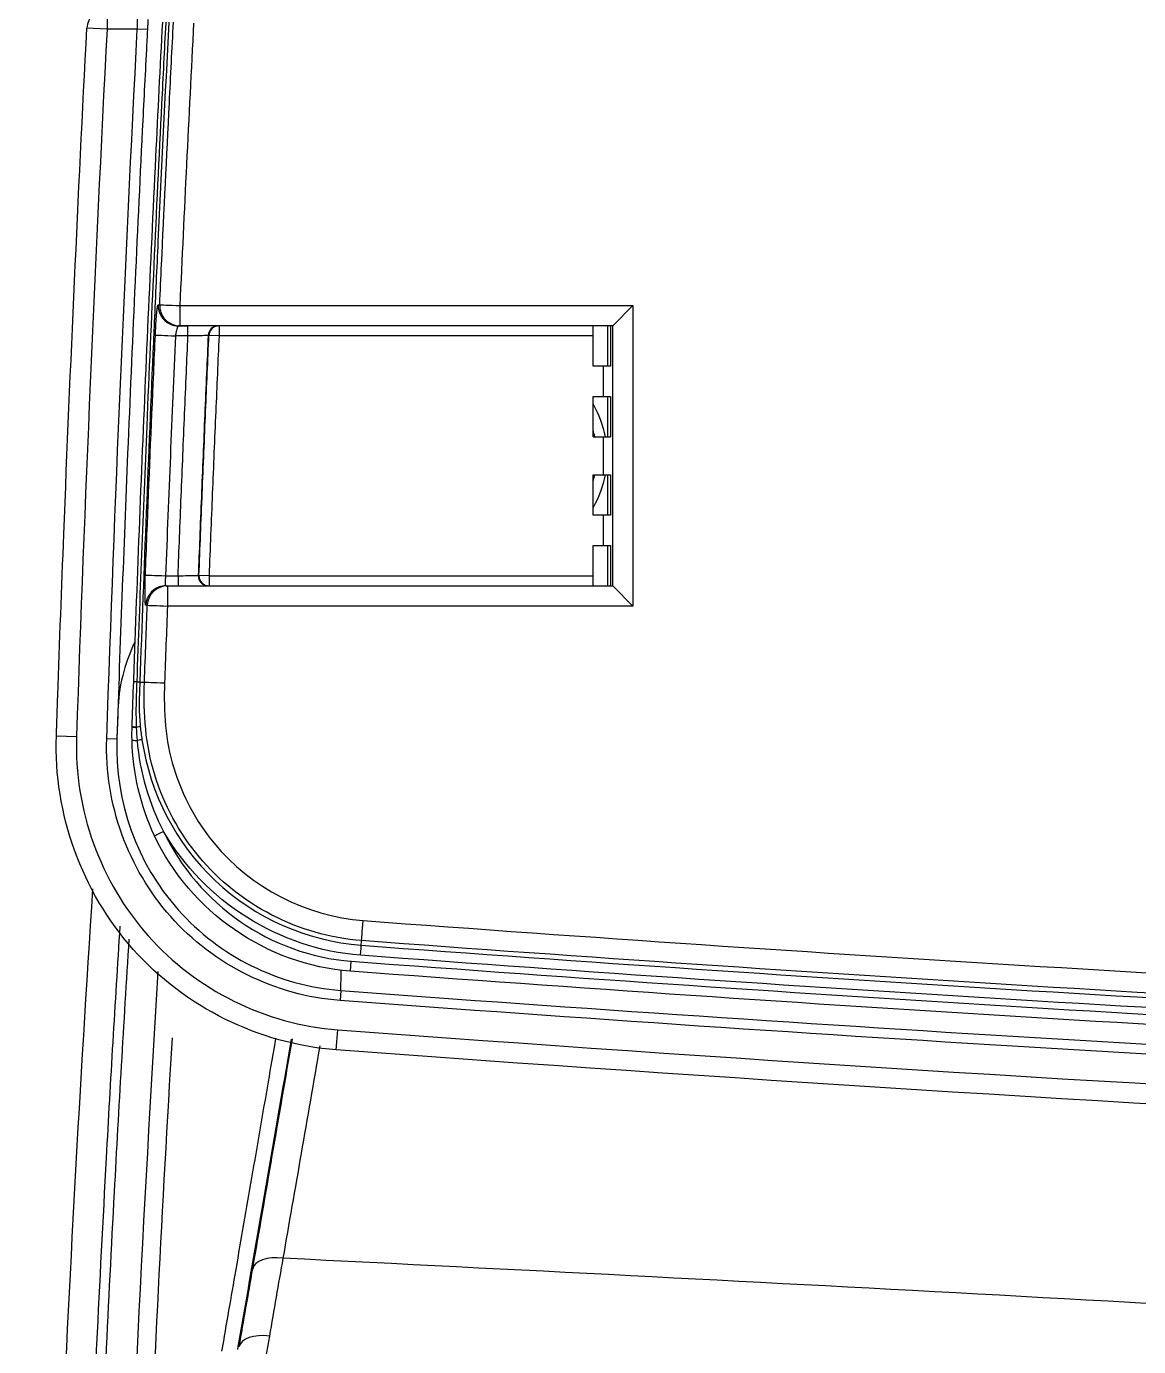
# Model space of a CAD drawing. Header units: millimetres. Extents: x 28 to 2974, y 8 to 3716.
# Drawn here: x 1658.1 to 1713.2, y 1207.4 to 1272.8 of the extents above; entities that cross this region are included whole.
import ezdxf

# ---------------------------------------------------------------- set-up
doc = ezdxf.new("R2010")
doc.units = ezdxf.units.MM
doc.layers.add('1LINE', color=7, linetype='CONTINUOUS')

msp = doc.modelspace()

# ---------------------------------------------------------------- linework, layer by layer
at = {"layer": '1LINE', "linetype": 'Continuous'}
for p, q in [((1662.123, 1273.701), (1662.123, 1272.701)), ((1662.123, 1272.701), (1661.125, 1272.753)), ((1663.625, 1272.701), (1662.123, 1272.701)), ((1664.124, 1272.675), (1663.625, 1272.701)), ((1665.732, 1259.001), (1665.732, 1258.001)), ((1665.732, 1259.001), (1688.184, 1259.001)), ((1687.185, 1258.003), (1688.184, 1259.001)), ((1688.184, 1259.001), (1688.184, 1244.12)), ((1665.657, 1258.001), (1666.135, 1258.001)), ((1687.182, 1258.001), (1665.732, 1258.001)), ((1666.135, 1257.501), (1666.135, 1258.001)), ((1667.672, 1258.001), (1667.672, 1257.501)), ((1686.937, 1256.001), (1686.937, 1258.001)), ((1687.077, 1258.001), (1687.077, 1256.001)), ((1687.185, 1245.119), (1687.185, 1258.003)), ((1666.135, 1257.501), (1665.515, 1257.501)), ((1667.672, 1257.501), (1667.173, 1257.523)), ((1686.211, 1257.501), (1667.672, 1257.501)), ((1686.211, 1256.001), (1686.211, 1257.501)), ((1686.711, 1256.001), (1686.211, 1256.001)), ((1686.711, 1256.001), (1686.711, 1254.501)), ((1687.077, 1256.001), (1686.711, 1256.001)), ((1686.211, 1254.501), (1686.711, 1254.501)), ((1686.211, 1252.501), (1686.211, 1254.501)), ((1686.711, 1254.501), (1687.077, 1254.501)), ((1686.937, 1252.501), (1686.937, 1254.501)), ((1687.077, 1254.501), (1687.077, 1252.501)), ((1686.211, 1252.501), (1686.711, 1252.501)), ((1686.711, 1252.501), (1687.077, 1252.501)), ((1686.711, 1252.501), (1686.711, 1250.62)), ((1686.211, 1250.62), (1686.711, 1250.62)), ((1686.211, 1248.62), (1686.211, 1250.62)), ((1686.711, 1250.62), (1687.077, 1250.62)), ((1686.937, 1248.621), (1686.937, 1250.62)), ((1687.077, 1250.62), (1687.077, 1248.62)), ((1686.711, 1248.62), (1686.211, 1248.62)), ((1686.711, 1248.62), (1686.711, 1247.12)), ((1687.077, 1248.62), (1686.711, 1248.62)), ((1686.211, 1247.12), (1686.711, 1247.12)), ((1686.211, 1245.62), (1686.211, 1247.12)), ((1686.711, 1247.12), (1687.077, 1247.12)), ((1686.937, 1245.12), (1686.937, 1247.121)), ((1687.077, 1247.12), (1687.077, 1245.12)), ((1665.023, 1245.62), (1665.643, 1245.62)), ((1665.643, 1245.62), (1665.643, 1245.12)), ((1667.18, 1245.62), (1666.68, 1245.639)), ((1667.18, 1245.62), (1686.211, 1245.62)), ((1667.18, 1245.62), (1667.18, 1245.12)), ((1665.116, 1245.12), (1687.182, 1245.12)), ((1665.116, 1245.12), (1665.116, 1244.12)), ((1688.184, 1244.12), (1687.185, 1245.119)), ((1688.184, 1244.12), (1665.116, 1244.12)), ((1659.612, 1237.684), (1660.611, 1237.649)), ((1662.608, 1237.527), (1662.108, 1237.544)), ((1674.187, 1226.026), (1674.224, 1226.525)), ((1673.706, 1225.074), (1673.669, 1224.578)), ((1673.485, 1222.13), (1673.56, 1223.127)), ((1668.674, 1207.432), (1668.612, 1207.444))]:
    msp.add_line(p, q, dxfattribs=at)
at = {"layer": '1LINE', "linetype": 'Continuous', "extrusion": (0, 0, -1)}
for start, end in [(150.4069, 169.53191), (190.47377, 209.59878)]:
    msp.add_arc((-1681.711, 1251.561), 5.175, start, end, dxfattribs=at)
at = {"layer": '1LINE', "linetype": 'Continuous'}
for start, end in [(11.61002, 15.74441), (344.26124, 348.39563)]:
    msp.add_arc((1681.711, 1251.561), 4.675, start, end, dxfattribs=at)
for centre, major_axis, ratio, start_param, end_param in [((1662.123, 1272.701), (0.008, -1), 1, 3.133322, 4.652317), ((1665.657, 1259.001), (0, 1), 0.99875, 1.526057, 2.700732), ((1665.732, 1259.001), (0, 1), 0.99875, 1.526057, 3.141688), ((1665.732, 1259.001), (-0.999, 0.045), 0.000006, 0.049845, 1.570788), ((1665.657, 1259.001), (0, 1), 0.99875, 2.700737, 3.141688), ((1667.637, 1257.501), (-0.005, 0.5), 1, 6.273042, 7.799432), ((1667.672, 1257.501), (0, 0.5), 0.99989, 0.178347, 1.525904), ((1667.672, 1257.501), (0, 0.5), 0.99989, 6.282763, 6.461532), ((1665.515, 1257.501), (-0.999, 0.044), 0.000006, 0.049856, 1.570789), ((1665.023, 1245.62), (-0.999, 0.038), 0.000006, 0.049972, 1.57079), ((1667.144, 1245.62), (0, -0.5), 1, 4.673899, 6.283185), ((1667.18, 1245.62), (0, 0.5), 0.99989, 1.532307, 3.141593), ((1665.041, 1244.12), (0, -1), 0.998748, 3.479633, 4.674649), ((1665.116, 1244.12), (0, -1), 0.998748, 3.141593, 4.674614), ((1665.041, 1244.12), (0, -1), 0.998748, 3.141593, 3.47963), ((1665.116, 1244.12), (-0.999, 0.038), 0.000006, 0.049941, 1.570788), ((1663.944, 1240.349), (-0.5, 0.018), 0.000207, 5.483059, 6.283939), ((1663.248, 1240.374), (-0.5, 0.018), 0.000144, 2.341467, 3.091634), ((1664.975, 1240.313), (-0.999, 0.035), 0.000732, 0.049959, 1.570797), ((1663.865, 1238.126), (-0.5, 0.017), 0.074365, 6.28243, 7.227122), ((1663.866, 1238.15), (-0.5, 0.017), 0.072751, 6.28243, 7.222789), ((1663.275, 1238.112), (-0.498, -0.048), 0.024006, 2.205214, 3.091589), ((1663.861, 1237.498), (-0.5, -0.011), 0.075324, 6.276429, 7.327546), ((1663.36, 1237.422), (-0.494, -0.075), 0.000006, 3.190855, 4.171093), ((1664.926, 1232.956), (-0.453, -0.212), 0.000006, 6.233758, 7.853979), ((1674.811, 1228.539), (-0.074, -0.997), 0.003197, 0.049952, 1.570791), ((1674.681, 1226.817), (-0.039, -0.499), 0.003165, 1.570802, 3.09164), ((1670.818, 1211.015), (1.478, -0.256), 0.525102, 1.649118, 3.121084), ((1670.148, 1207.159), (1.478, -0.257), 0.525074, 1.64944, 3.121084)]:
    msp.add_ellipse(centre, major_axis=major_axis, ratio=ratio, start_param=start_param, end_param=end_param, dxfattribs=at)
at = {"layer": '1LINE', "linetype": 'Continuous', "extrusion": (0, 0, -1)}
for centre, major_axis, ratio, start_param, end_param in [((1686.212, 1257.501), (0, -0.5), 0.003491, 1.570796, 3.141599), ((1687.182, 1259.001), (0, -1), 0.052408, 6.230832, 6.283192), ((1686.212, 1245.62), (0, -0.5), 0.003491, 0, 1.570796), ((1687.182, 1244.12), (0, -1), 0.052408, 3.141593, 3.193959)]:
    msp.add_ellipse(centre, major_axis=major_axis, ratio=ratio, start_param=start_param, end_param=end_param, dxfattribs=at)
at = {"layer": '1LINE', "linetype": 'Continuous'}
for points, knots in [([(1663.625, 1272.701), (1663.627, 1272.775), (1663.629, 1272.85), (1663.634, 1273.031), (1663.636, 1273.137), (1663.641, 1273.327), (1663.644, 1273.413), (1663.647, 1273.552), (1663.649, 1273.608), (1663.651, 1273.682), (1663.651, 1273.701), (1663.651, 1273.701)], [0, 0, 0, 0, 0.141298, 0.141298, 0.356559, 0.356559, 0.5716, 0.5716, 0.786574, 0.786574, 1, 1, 1, 1]), ([(1659.612, 1237.684), (1659.635, 1238.35), (1659.658, 1239.016), (1659.776, 1242.347), (1659.876, 1245.012), (1660.31, 1256.038), (1660.692, 1264.397), (1661.125, 1272.753)], [0, 0, 0, 0, 0.056976, 0.056976, 0.28488, 0.28488, 1, 1, 1, 1]), ([(1663.444, 1240.367), (1663.468, 1241.034), (1663.492, 1241.7), (1663.615, 1245.032), (1663.718, 1247.697), (1664.045, 1255.693), (1664.283, 1261.022), (1664.652, 1268.582), (1664.764, 1270.814), (1664.881, 1273.045)], [0, 0, 0, 0, 0.061159, 0.061159, 0.305796, 0.305796, 0.795074, 0.795074, 1, 1, 1, 1]), ([(1665.032, 1273.037), (1665.032, 1273.026), (1665.031, 1273.014), (1664.962, 1271.671), (1664.894, 1270.339), (1664.56, 1263.681), (1664.314, 1258.353), (1663.912, 1248.804), (1663.748, 1244.583), (1663.596, 1240.362)], [0, 0, 0, 0, 0.001056, 0.001056, 0.123354, 0.123354, 0.612552, 0.612552, 1, 1, 1, 1]), ([(1665.184, 1273.052), (1664.999, 1269.427), (1664.817, 1265.802), (1664.585, 1260.844), (1664.524, 1259.512), (1664.45, 1257.848), (1664.435, 1257.515), (1664.173, 1251.574), (1663.95, 1245.966), (1663.747, 1240.357)], [0, 0, 0, 0, 0.332746, 0.332746, 0.454936, 0.454936, 0.485484, 0.485484, 1, 1, 1, 1]), ([(1664.151, 1273.175), (1664.151, 1273.175), (1664.15, 1273.165), (1664.148, 1273.128), (1664.147, 1273.101), (1664.143, 1273.031), (1664.141, 1272.988), (1664.136, 1272.893), (1664.133, 1272.84), (1664.128, 1272.749), (1664.126, 1272.712), (1664.124, 1272.675)], [0, 0, 0, 0, 0.212796, 0.212796, 0.42788, 0.42788, 0.643082, 0.643082, 0.858551, 0.858551, 1, 1, 1, 1]), ([(1664.735, 1259.046), (1664.765, 1259.712), (1664.795, 1260.378), (1664.949, 1263.708), (1665.078, 1266.371), (1665.279, 1270.374), (1665.347, 1271.713), (1665.415, 1273.052)], [0, 0, 0, 0, 0.142627, 0.142627, 0.713138, 0.713138, 1, 1, 1, 1]), ([(1664.124, 1272.675), (1664.107, 1272.342), (1664.09, 1272.009), (1664.004, 1270.345), (1663.937, 1269.013), (1663.608, 1262.355), (1663.366, 1257.027), (1662.95, 1246.975), (1662.77, 1242.251), (1662.608, 1237.527)], [0, 0, 0, 0, 0.028424, 0.028424, 0.142119, 0.142119, 0.596906, 0.596906, 1, 1, 1, 1]), ([(1664.518, 1257.545), (1664.522, 1257.655), (1664.528, 1257.765), (1664.543, 1258.036), (1664.553, 1258.196), (1664.575, 1258.482), (1664.587, 1258.611), (1664.609, 1258.822), (1664.621, 1258.906), (1664.641, 1259.017), (1664.651, 1259.046), (1664.66, 1259.046)], [0, 0, 0, 0, 0.138726, 0.138726, 0.354257, 0.354257, 0.569694, 0.569694, 0.784849, 0.784849, 1, 1, 1, 1]), ([(1665.657, 1258.001), (1665.649, 1258.001), (1665.639, 1257.991), (1665.618, 1257.954), (1665.607, 1257.926), (1665.584, 1257.856), (1665.573, 1257.813), (1665.551, 1257.718), (1665.541, 1257.665), (1665.526, 1257.574), (1665.52, 1257.538), (1665.515, 1257.501)], [0, 0, 0, 0, 0.214821, 0.214821, 0.43048, 0.43048, 0.646514, 0.646514, 0.861946, 0.861946, 1, 1, 1, 1]), ([(1664.025, 1245.659), (1664.051, 1246.325), (1664.077, 1246.991), (1664.208, 1250.322), (1664.319, 1252.986), (1664.462, 1256.282), (1664.49, 1256.914), (1664.518, 1257.545)], [0, 0, 0, 0, 0.168109, 0.168109, 0.840549, 0.840549, 1, 1, 1, 1]), ([(1665.643, 1245.62), (1665.667, 1246.255), (1665.692, 1246.889), (1665.771, 1248.884), (1665.826, 1250.243), (1665.938, 1252.962), (1665.996, 1254.321), (1666.081, 1256.288), (1666.108, 1256.894), (1666.135, 1257.501)], [0, 0, 0, 0, 0.160215, 0.160215, 0.503492, 0.503492, 0.846769, 0.846769, 1, 1, 1, 1]), ([(1667.137, 1257.523), (1667.124, 1257.522), (1667.091, 1257.518), (1666.756, 1257.51), (1666.355, 1257.504), (1666.135, 1257.501)], [0, 0, 0, 0, 0.232627, 0.580278, 1, 1, 1, 1]), ([(1667.137, 1257.523), (1667.109, 1256.895), (1667.082, 1256.266), (1666.995, 1254.279), (1666.937, 1252.92), (1666.825, 1250.202), (1666.77, 1248.843), (1666.692, 1246.87), (1666.668, 1246.254), (1666.644, 1245.639)], [0, 0, 0, 0, 0.158717, 0.158717, 0.501738, 0.501738, 0.844758, 0.844758, 1, 1, 1, 1]), ([(1666.68, 1245.639), (1666.732, 1246.997), (1666.786, 1248.354), (1666.896, 1251.068), (1666.952, 1252.425), (1667.063, 1255.029), (1667.117, 1256.276), (1667.173, 1257.523)], [0, 0, 0, 0, 0.342561, 0.342561, 0.685122, 0.685122, 1, 1, 1, 1]), ([(1667.173, 1257.523), (1667.156, 1257.523), (1667.146, 1257.523), (1667.139, 1257.523), (1667.137, 1257.523), (1667.137, 1257.523)], [0, 0, 0, 0, 0.629861, 0.629861, 1, 1, 1, 1]), ([(1667.672, 1257.501), (1667.617, 1256.254), (1667.563, 1255.007), (1667.452, 1252.404), (1667.395, 1251.047), (1667.285, 1248.334), (1667.232, 1246.977), (1667.18, 1245.62)], [0, 0, 0, 0, 0.314878, 0.314878, 0.657439, 0.657439, 1, 1, 1, 1]), ([(1664.043, 1244.158), (1664.038, 1244.158), (1664.032, 1244.171), (1664.021, 1244.232), (1664.016, 1244.298), (1664.008, 1244.476), (1664.006, 1244.591), (1664.006, 1244.853), (1664.007, 1245.004), (1664.014, 1245.321), (1664.019, 1245.491), (1664.025, 1245.659)], [0, 0, 0, 0, 0.141761, 0.141761, 0.356201, 0.356201, 0.570656, 0.570656, 0.785323, 0.785323, 1, 1, 1, 1]), ([(1665.023, 1245.62), (1665.017, 1245.564), (1665.012, 1245.508), (1665.005, 1245.402), (1665.004, 1245.352), (1665.004, 1245.265), (1665.006, 1245.226), (1665.014, 1245.167), (1665.019, 1245.145), (1665.031, 1245.124), (1665.036, 1245.12), (1665.041, 1245.12)], [0, 0, 0, 0, 0.214729, 0.214729, 0.428824, 0.428824, 0.642792, 0.642792, 0.857487, 0.857487, 1, 1, 1, 1]), ([(1665.643, 1245.62), (1665.81, 1245.623), (1666.13, 1245.627), (1666.464, 1245.631), (1666.622, 1245.637), (1666.638, 1245.639), (1666.644, 1245.639)], [0, 0, 0, 0, 0.318795, 0.608036, 0.836927, 1, 1, 1, 1]), ([(1666.644, 1245.639), (1666.645, 1245.639), (1666.646, 1245.639), (1666.652, 1245.639), (1666.656, 1245.639), (1666.667, 1245.639), (1666.673, 1245.639), (1666.68, 1245.639)], [0, 0, 0, 0, 0.370145, 0.370145, 0.740474, 0.740474, 1, 1, 1, 1]), ([(1663.977, 1240.348), (1664.001, 1241.015), (1664.026, 1241.681), (1664.073, 1242.951), (1664.096, 1243.554), (1664.118, 1244.158)], [0, 0, 0, 0, 0.524625, 0.524625, 1, 1, 1, 1]), ([(1663.483, 1242.321), (1663.228, 1241.735), (1663.033, 1241.184), (1662.731, 1240.052), (1662.679, 1239.489), (1662.651, 1238.453), (1662.627, 1237.998), (1662.608, 1237.527)], [0, 0, 0, 0, 0.284864, 0.284864, 0.642432, 0.642432, 1, 1, 1, 1]), ([(1663.367, 1238.168), (1663.369, 1238.235), (1663.371, 1238.301), (1663.397, 1239.033), (1663.42, 1239.701), (1663.444, 1240.367)], [0, 0, 0, 0, 0.091239, 0.091239, 1, 1, 1, 1]), ([(1663.596, 1240.362), (1663.584, 1240.029), (1663.571, 1239.696), (1663.554, 1238.952), (1663.557, 1238.541), (1663.57, 1238.131)], [0, 0, 0, 0, 0.448087, 0.448087, 1, 1, 1, 1]), ([(1663.747, 1240.357), (1663.732, 1239.94), (1663.712, 1239.524), (1663.722, 1238.791), (1663.741, 1238.475), (1663.772, 1238.16)], [0, 0, 0, 0, 0.568421, 0.568421, 1, 1, 1, 1]), ([(1674.737, 1227.543), (1671.617, 1227.785), (1668.683, 1229.301), (1665.684, 1232.904), (1664.955, 1234.261), (1664.025, 1237.242), (1663.922, 1238.788), (1663.977, 1240.348)], [0, 0, 0, 0, 0.5, 0.5, 0.75, 0.75, 1, 1, 1, 1]), ([(1664.975, 1240.312), (1664.925, 1238.887), (1665.007, 1237.473), (1665.849, 1234.727), (1666.512, 1233.479), (1669.259, 1230.155), (1671.978, 1228.759), (1674.814, 1228.539)], [0, 0, 0, 0, 0.25, 0.25, 0.5, 0.5, 1, 1, 1, 1]), ([(1673.485, 1222.136), (1669.627, 1222.424), (1665.971, 1224.254), (1660.882, 1229.966), (1659.479, 1233.817), (1659.612, 1237.684)], [0, 0, 0, 0, 0.5, 0.5, 1, 1, 1, 1]), ([(1660.611, 1237.649), (1660.487, 1234.038), (1661.793, 1230.446), (1666.543, 1225.108), (1669.956, 1223.396), (1673.56, 1223.127)], [0, 0, 0, 0, 0.5, 0.5, 1, 1, 1, 1]), ([(1673.669, 1224.578), (1670.451, 1224.818), (1667.399, 1226.349), (1663.158, 1231.121), (1661.997, 1234.319), (1662.108, 1237.544)], [0, 0, 0, 0, 0.5, 0.5, 1, 1, 1, 1]), ([(1662.608, 1237.527), (1662.501, 1234.431), (1663.615, 1231.361), (1667.683, 1226.778), (1670.617, 1225.305), (1673.706, 1225.074)], [0, 0, 0, 0, 0.5, 0.5, 1, 1, 1, 1]), ([(1663.854, 1237.497), (1664.259, 1234.829), (1665.527, 1232.359), (1669.46, 1228.662), (1672.027, 1227.524), (1674.72, 1227.315)], [0, 0, 0, 0, 0.5, 0.5, 1, 1, 1, 1]), ([(1858.461, 859.29), (1845.948, 859.283), (1833.459, 860.712), (1809.104, 866.4), (1797.472, 870.56), (1775.293, 881.515), (1764.734, 888.494), (1750.403, 900.581), (1745.888, 904.825), (1737.195, 913.585), (1733.032, 918.115), (1721.051, 932.12), (1713.747, 942.016), (1700.442, 962.872), (1694.421, 973.891), (1683.891, 996.439), (1679.396, 1007.898), (1671.757, 1031.135), (1668.598, 1042.91), (1663.638, 1066.78), (1661.818, 1078.869), (1659.316, 1103.31), (1658.652, 1115.674), (1658.128, 1140.267), (1658.258, 1152.49), (1658.853, 1176.822), (1659.291, 1188.933), (1660.26, 1210.736), (1660.788, 1220.441), (1661.424, 1230.111)], [0, 0, 0, 0, 0.078081, 0.078081, 0.156162, 0.156162, 0.234242, 0.234242, 0.273283, 0.273283, 0.312323, 0.312323, 0.390404, 0.390404, 0.468485, 0.468485, 0.546565, 0.546565, 0.624646, 0.624646, 0.702727, 0.702727, 0.780808, 0.780808, 0.858888, 0.858888, 0.936969, 0.936969, 1, 1, 1, 1]), ([(1674.814, 1228.539), (1685.993, 1227.707), (1697.177, 1226.951), (1719.643, 1225.584), (1730.926, 1224.975), (1742.213, 1224.443)], [0, 0, 0, 0, 0.497996, 0.497996, 1, 1, 1, 1]), ([(1662.759, 1228.254), (1662.516, 1224.434), (1662.29, 1220.608), (1661.913, 1213.704), (1661.756, 1210.626), (1661.533, 1206.005), (1661.461, 1204.464), (1661.322, 1201.381), (1661.206, 1199.837), (1661.188, 1198.295)], [0, 0, 0, 0, 0.383812, 0.383812, 0.691906, 0.691906, 0.845953, 0.845953, 1, 1, 1, 1]), ([(1661.705, 1198.621), (1661.785, 1201.371), (1661.947, 1204.116), (1662.209, 1209.605), (1662.347, 1212.347), (1662.717, 1219.269), (1662.96, 1223.445), (1663.224, 1227.616)], [0, 0, 0, 0, 0.283547, 0.283547, 0.567094, 0.567094, 1, 1, 1, 1]), ([(1741.213, 1222.761), (1730.215, 1223.284), (1719.22, 1223.879), (1697.043, 1225.229), (1685.86, 1225.985), (1674.683, 1226.817)], [0, 0, 0, 0, 0.495562, 0.495562, 1, 1, 1, 1]), ([(1664.649, 1226.015), (1663.908, 1214.06), (1663.323, 1202.055), (1661.956, 1166.671), (1661.257, 1143.218), (1662.555, 1107.901), (1663.409, 1096.075), (1666.27, 1072.533), (1668.254, 1060.877), (1673.521, 1037.841), (1676.796, 1026.459), (1684.638, 1003.972), (1689.224, 992.885), (1699.694, 971.425), (1705.551, 961.091), (1718.59, 941.265), (1725.798, 931.742), (1737.613, 918.264), (1741.691, 913.929), (1750.146, 905.601), (1754.512, 901.593), (1763.674, 894.065), (1768.468, 890.542), (1778.562, 884.066), (1783.832, 881.126), (1800.056, 873.305), (1811.262, 869.413), (1834.413, 864.127), (1846.438, 862.765), (1858.461, 862.771)], [0, 0, 0, 0, 0.079119, 0.079119, 0.232599, 0.232599, 0.309339, 0.309339, 0.386079, 0.386079, 0.462819, 0.462819, 0.539559, 0.539559, 0.616299, 0.616299, 0.69304, 0.69304, 0.73141, 0.73141, 0.76978, 0.76978, 0.80815, 0.80815, 0.84652, 0.84652, 0.92326, 0.92326, 1, 1, 1, 1]), ([(1776.927, 887.005), (1776.575, 887.221), (1774.57, 888.462), (1767.38, 893.155), (1757.781, 900.673), (1747.57, 910.142), (1737.635, 920.32), (1724.232, 935.913), (1708.677, 958.186), (1694.014, 985.308), (1684.227, 1008.985), (1678.581, 1025.955), (1675.679, 1035.784), (1672.969, 1045.755), (1670.039, 1058.363), (1667.287, 1073.637), (1665.613, 1086.235), (1664.573, 1096.468), (1663.921, 1104.522), (1663.437, 1112.409), (1662.972, 1122.735), (1662.552, 1140.564), (1662.918, 1166.586), (1663.943, 1195.739), (1664.862, 1214.416), (1665.362, 1222.731)], [0, 0, 0, 0, 0.003326, 0.018954, 0.069033, 0.101108, 0.130921, 0.183397, 0.266267, 0.348763, 0.430815, 0.471925, 0.492528, 0.513208, 0.554991, 0.596556, 0.638042, 0.657363, 0.679557, 0.703332, 0.721206, 0.763086, 0.847474, 0.931824, 1, 1, 1, 1]), ([(1667.817, 1207.2), (1668.049, 1208.543), (1668.536, 1211.365), (1669.308, 1215.818), (1669.971, 1219.662), (1670.37, 1221.989), (1670.494, 1222.714)], [0, 0, 0, 0, 0.268315, 0.563298, 0.864586, 1, 1, 1, 1]), ([(1668.674, 1207.432), (1668.674, 1207.432), (1668.674, 1207.432), (1668.897, 1208.717), (1669.121, 1210.002), (1669.344, 1211.287)], [0, 0, 0, 0, 0.000009, 0.000009, 1, 1, 1, 1]), ([(1808.479, 1203.389), (1785.554, 1204.989), (1762.63, 1206.609), (1716.751, 1209.461), (1693.796, 1210.674), (1670.837, 1211.809)], [0, 0, 0, 0, 0.5, 0.5, 1, 1, 1, 1]), ([(1670.167, 1207.953), (1670.041, 1207.229), (1669.917, 1206.505), (1669.706, 1205.258), (1669.618, 1204.736), (1669.445, 1203.69), (1669.36, 1203.167), (1669.275, 1202.644)], [0, 0, 0, 0, 0.409247, 0.409247, 0.704623, 0.704623, 1, 1, 1, 1])]:
    msp.add_open_spline(points, degree=3, knots=knots, dxfattribs=at)
for points in [[(1666.413, 1273.001), (1666.174, 1268.335), (1665.943, 1263.669), (1665.732, 1259.001)], [(1662.123, 1272.701), (1661.518, 1261.022), (1661.014, 1249.338), (1660.611, 1237.649)], [(1662.108, 1237.544), (1662.511, 1249.267), (1663.017, 1260.986), (1663.625, 1272.701)], [(1664.66, 1259.046), (1664.685, 1259.046), (1664.71, 1259.046), (1664.735, 1259.046)], [(1665.732, 1258.001), (1665.707, 1258.001), (1665.682, 1258.001), (1665.657, 1258.001)], [(1665.515, 1257.501), (1665.34, 1253.541), (1665.176, 1249.581), (1665.023, 1245.62)], [(1665.041, 1245.12), (1665.066, 1245.12), (1665.091, 1245.12), (1665.116, 1245.12)], [(1664.118, 1244.158), (1664.093, 1244.158), (1664.068, 1244.158), (1664.043, 1244.158)], [(1665.116, 1244.12), (1665.068, 1242.851), (1665.021, 1241.582), (1664.975, 1240.312)], [(1663.747, 1240.357), (1663.824, 1240.354), (1663.9, 1240.351), (1663.977, 1240.348)], [(1663.362, 1237.488), (1663.357, 1237.706), (1663.358, 1237.925), (1663.366, 1238.143)], [(1663.366, 1238.143), (1663.366, 1238.151), (1663.366, 1238.16), (1663.367, 1238.168)], [(1663.57, 1238.131), (1663.571, 1238.123), (1663.571, 1238.114), (1663.571, 1238.106)], [(1663.571, 1238.106), (1663.579, 1237.89), (1663.592, 1237.675), (1663.611, 1237.46)], [(1663.772, 1238.16), (1663.793, 1237.938), (1663.821, 1237.717), (1663.854, 1237.497)], [(1664.474, 1232.744), (1663.777, 1234.232), (1663.397, 1235.849), (1663.362, 1237.488)], [(1663.611, 1237.46), (1663.748, 1235.888), (1664.195, 1234.356), (1664.926, 1232.956)], [(1664.926, 1232.956), (1666.616, 1229.345), (1670.248, 1226.822), (1674.224, 1226.525)], [(1674.683, 1226.817), (1670.658, 1227.129), (1666.934, 1229.486), (1664.926, 1232.956)], [(1674.187, 1226.029), (1670.034, 1226.339), (1666.24, 1228.973), (1664.474, 1232.744)], [(1674.72, 1227.315), (1674.726, 1227.391), (1674.731, 1227.467), (1674.737, 1227.543)], [(1674.72, 1227.315), (1696.873, 1225.667), (1719.048, 1224.314), (1741.237, 1223.26)], [(1741.237, 1223.489), (1719.053, 1224.543), (1696.884, 1225.895), (1674.737, 1227.543)], [(1674.224, 1226.525), (1696.535, 1224.857), (1718.866, 1223.49), (1741.213, 1222.426)], [(1673.706, 1225.074), (1673.719, 1225.402), (1673.72, 1225.724), (1673.726, 1226.061)], [(1741.713, 1221.904), (1719.187, 1222.973), (1696.676, 1224.348), (1674.187, 1226.029)], [(1673.706, 1225.074), (1697.376, 1223.306), (1721.068, 1221.876), (1744.779, 1220.786)], [(1744.779, 1220.288), (1721.056, 1221.378), (1697.351, 1222.809), (1673.669, 1224.578)], [(1673.56, 1223.127), (1711.836, 1220.268), (1750.174, 1218.292), (1788.543, 1217.208)], [(1671.247, 1222.667), (1670.344, 1217.417), (1669.462, 1212.329), (1668.612, 1207.444)], [(1669.344, 1211.287), (1669.982, 1214.968), (1670.638, 1218.77), (1671.307, 1222.671)], [(1672.666, 1222.325), (1672.044, 1218.727), (1671.432, 1215.217), (1670.837, 1211.809)], [(1788.562, 1216.213), (1750.163, 1217.297), (1711.793, 1219.274), (1673.485, 1222.136)], [(1670.837, 1211.809), (1670.614, 1210.523), (1670.391, 1209.238), (1670.167, 1207.953)], [(1668.612, 1207.444), (1668.603, 1207.39), (1668.593, 1207.336), (1668.584, 1207.282)]]:
    msp.add_open_spline(points, degree=3, dxfattribs=at)

doc.saveas('drawing.dxf')
